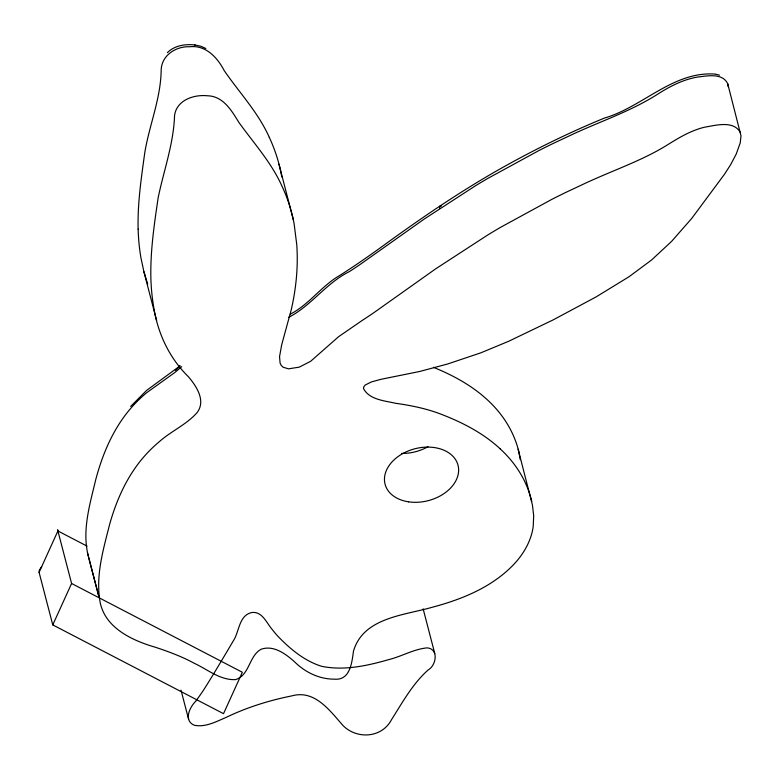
<?xml version="1.0" encoding="UTF-8"?>
<svg xmlns="http://www.w3.org/2000/svg" width="780" height="780" viewBox="0 0 780 780"><rect width="100%" height="100%" fill="white"/><g stroke="black" fill="none" stroke-linecap="round" stroke-linejoin="round"><path stroke-width="1.17" d="M57.857 530.751L71.594 583.489L242.346 672.262L223.519 713.671L52.767 624.897L39.088 572.364L57.905 530.966L87.087 546.136M52.767 624.897L71.594 583.489M195.546 701.444C189.452 707.47 183.495 720.788 194.347 725.273C205.413 727.525 216.089 721.646 225.995 717.463C246.821 707.382 269.09 700.459 291.73 695.906C313.57 689.686 328.273 708.611 340.772 722.962C353.788 739.615 381.322 739.255 391.492 719.696C402.519 702.37 412.61 683.807 428.132 669.981C436.332 665.389 439.033 648.804 427.099 647.868C413.868 649.135 402.07 656.224 389.288 659.471C367.458 665.71 344.292 670.966 321.633 666.305C304.249 660.913 289.682 648.619 277.31 635.632A224.133 159.315 -14.6 0 1 272.064 629.304C266.468 622.869 262.343 611.393 252.067 612.475C239.772 614.835 239.304 629.567 234.595 638.722C224.367 655.941 214.246 673.286 203.482 690.193A324.587 230.714 -14.6 0 1 195.546 701.444M40.979 567.684L39.302 570.248L39.088 572.364M130.669 406.419L146.611 390.4L180.151 365.81L175.393 370.227L179.468 366.249M41.213 567.431L41.711 566.923M181.691 366.688L174.73 372.587L146.65 392.73A132.922 94.487 -14.6 0 0 133.711 405.025C114.426 425.88 102.862 452.595 95.696 479.807C89.807 504.592 81.783 530.731 88.325 556.189M167.368 52.63C174.544 45.484 185.425 43.807 195.117 45.006M500.263 448.88C487.325 436.898 472.027 427.742 456.037 420.459A282.965 201.133 -14.6 0 0 444.19 415.438C428.678 409.032 412.171 405.61 395.606 403.279C384.55 400.715 369.389 399.75 363.519 388.615L363.821 386.763L365.235 385.008L371.436 381.927L380.991 379.304L419.698 371.475L447.681 363.977L481.006 352.765L508.579 341.318L552.981 319.985L596.076 296.917L628.972 276.783L651.612 259.964L671.58 241.41L691.753 218.39L724.483 174.252L730.733 164.531L736.183 154.128L740.249 142.838L741 135.778L727.73 83.782C722.465 72.579 706.972 75.962 697.096 77.132C683.387 79.57 670.79 85.907 659.11 93.268C637.006 107.63 612.3 117.097 588.178 127.403A569.088 404.508 -14.6 0 0 574.606 133.39L552.26 143.9A702.273 499.18 -14.6 0 0 539.048 150.482L487.646 178.503A623.327 443.06 -14.6 0 0 475.195 185.952L424.369 218.956L361.179 263.728A416.5 296.049 -14.6 0 1 349.323 271.635C326.118 283.081 311.23 305.838 288.473 317.46M290.248 314.184C309.221 304.531 321.506 285.802 340.031 275.281C357.191 264.352 373.825 252.623 390.253 240.611C424.252 216.06 459.04 192.484 495.427 171.571C530.585 151.486 566.923 133.458 604.393 118.092C642.769 106.948 673.169 71.126 714.997 74.071M194.561 44.889L200.84 46.254L205.852 48.496M715.591 74.197L719.569 75.172M269.285 137.339C258.277 112.515 239.353 92.674 224.162 70.522C217.454 57.603 205.861 44.938 189.871 46.741C175.851 46.108 161.255 55.477 161.168 70.57C160.66 98.748 149.409 124.936 144.817 152.402C141.307 177.82 137.465 203.385 138.128 229.115M740.474 132.688C733.717 120.081 715.65 125.346 704.33 127.257C691.109 130.494 679.273 137.465 667.846 144.631C646.854 157.774 623.581 166.54 600.922 176.309A569.088 404.508 -14.6 0 0 587.34 182.296L565.003 192.806A702.273 499.18 -14.6 0 0 551.792 199.387L500.389 227.419A623.327 443.06 -14.6 0 0 487.939 234.858L435.747 268.788L373.912 312.644A416.5 296.049 -14.6 0 1 362.066 320.541L338.618 336.677L310.654 361.286L299.286 367.136L288.493 368.843L283.081 367.204L281.239 365.45L280.078 363.041L279.542 356.626L281.726 344.623L291.086 310.411A400.784 284.875 -14.6 0 0 292.646 303.274A415.165 295.103 -14.6 0 0 296.049 281.2A392.915 279.289 -14.6 0 0 296.78 244.871L294.089 223.548A310.206 220.496 -14.6 0 0 282.019 186.245C271.469 162.64 253.958 143.345 238.992 122.577C231.679 110.702 223.207 95.998 207.334 95.774C193.801 94.341 176.504 100.171 174.554 115.577C173.618 143.764 163.839 170.303 158.174 197.632C154.255 224.24 150.257 251.053 150.871 278.021A393.569 279.747 -14.6 0 0 153.631 306.589C157.57 333.002 169.289 358.059 188.487 376.818C196.443 386.217 206.125 400.754 197.125 412.542C186.566 424.642 171.259 431.018 159.383 441.636A132.922 94.487 -14.6 0 0 146.455 453.931C128.056 473.84 116.61 499.132 109.454 525.038C103.477 548.818 96.194 573.358 99.499 598.114C102.433 626.75 131.05 640.195 155.464 647.283C168.753 651.68 181.925 656.565 194.249 663.273C207.578 669.416 220.184 680.404 235.589 679.604C249.678 675.285 248.849 655.863 261.163 649.223C273.721 644.836 285.86 654.01 294.733 661.986C305.185 672.311 319.283 679.156 334.132 679.156C350.22 680.774 351.858 662.707 353.486 651.134C363.236 617.653 403.767 615.41 431.935 607.347C462.764 599.196 494.023 586.433 515.794 562.234A94.516 67.178 -14.6 0 0 521.147 555.496A96.145 68.338 -14.6 0 0 530.527 537.625A95.014 67.538 -14.6 0 0 533.188 526.636L533.686 515.736L532.438 505.04L518.105 449.153M57.691 529.961L58.11 531.307M147.703 284.144L143.881 271.625L140.907 257.683A393.569 279.747 -14.6 0 1 138.148 229.115M423.14 608.839L434.801 653.65M143.881 271.625L156.624 320.531M181.018 690.144L188.575 719.209M87.438 552.718L98.962 596.963L88.627 557.359M293.387 220.048L278.996 164.2M57.817 530.615L57.671 530.02M518.963 452.624L520.279 459.673M281.775 176.992L281.356 174.642A310.206 220.496 -14.6 0 0 269.285 137.339M727.73 83.782L728.257 86.872M500.214 448.9A190.603 135.486 -14.6 0 1 531.775 501.511M439.852 208.543A7.985 2.438 56.5 0 1 441.47 206.066M433.456 367.331A282.965 201.133 -14.6 0 1 443.303 371.553C459.293 378.836 474.581 387.991 487.519 399.965A190.603 135.486 -14.6 0 1 519.041 452.605M427.976 446.726A37.693 26.793 -14.6 0 1 401.778 453.414M408.564 501.833A37.693 26.793 -14.6 0 0 458.133 465.65A37.693 26.793 -14.6 0 0 397.946 456.651A37.693 26.793 -14.6 0 0 408.564 501.833"/></g></svg>
